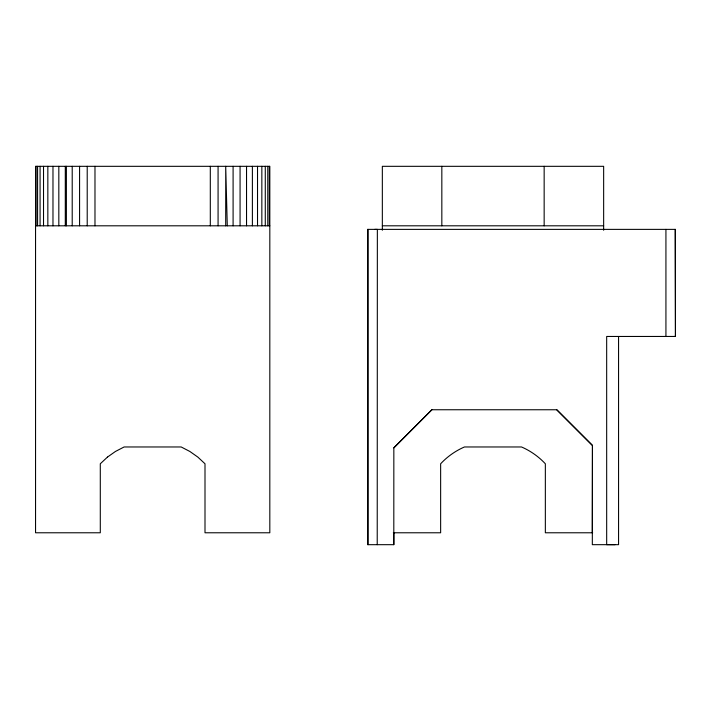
<?xml version="1.0" encoding="UTF-8"?>
<svg xmlns="http://www.w3.org/2000/svg" width="711" height="711" viewBox="0 0 711 711"><rect width="100%" height="100%" fill="white"/><g stroke="black" fill="none" stroke-linecap="round" stroke-linejoin="round"><path stroke-width="1.07" d="M368.014 229.377L368.031 544.679M377.221 544.679L377.354 229.377L374.741 229.377M367.685 229.377L367.703 544.679L393.805 544.679L393.841 447.859L431.879 409.749L556.749 409.758L592.45 445.45L592.325 544.679L615.086 544.67M393.805 544.679L393.814 532.495M665.931 336.454L665.931 229.377M393.841 447.859L431.879 409.758M592.316 532.779L592.45 445.45L556.749 409.749M35.55 225.805L269.816 225.805M382.34 225.805L603.648 225.805M675.121 229.369L675.45 336.454L606.67 336.463L606.679 544.67L618.57 544.67L618.561 336.454M367.809 229.377L675.45 229.377L675.45 336.454L674.17 336.454M393.343 532.779L440.642 532.779L440.642 463.776A71.66 71.66 0 0 1 464.452 446.97L521.527 446.97A71.66 71.66 0 0 1 545.346 463.776L545.346 532.779L592.645 532.779M227.28 225.805L225.707 166.321L225.707 225.805M603.648 230.24L603.648 166.321L382.34 166.321L382.34 230.24M544.155 166.321L544.155 225.805M441.833 166.321L441.833 225.805M269.309 166.321L269.309 225.805M267.789 166.321L267.789 225.805M265.283 166.321L265.283 225.805M261.844 166.321L261.844 225.805M257.524 166.321L257.524 225.805M252.387 166.321L252.387 225.805M246.539 166.321L246.539 225.805M240.069 166.321L240.069 225.805M233.092 166.321L233.092 225.805M218.073 166.321L218.073 225.805M210.305 166.321L210.305 225.805M94.981 166.321L94.981 225.805M87.213 166.321L87.213 225.805M79.579 166.321L79.579 225.805M72.211 166.321L72.211 225.805M66.381 166.321L66.381 225.805M65.296 166.321L65.296 225.805M58.826 166.321L58.826 225.805M52.978 166.321L52.978 225.805M47.841 166.321L47.841 225.805M43.522 166.321L43.522 225.805M40.083 166.321L40.083 225.805M37.576 166.321L37.576 225.805M36.057 166.321L36.057 225.805M107.441 457.102L100.295 463.776L100.295 532.779L35.55 532.779L35.55 166.321L269.816 166.321L269.816 532.779L204.999 532.779L204.999 463.776L197.854 457.102L189.864 451.467L181.181 446.97L124.114 446.97L115.431 451.467L107.441 457.102"/></g></svg>
